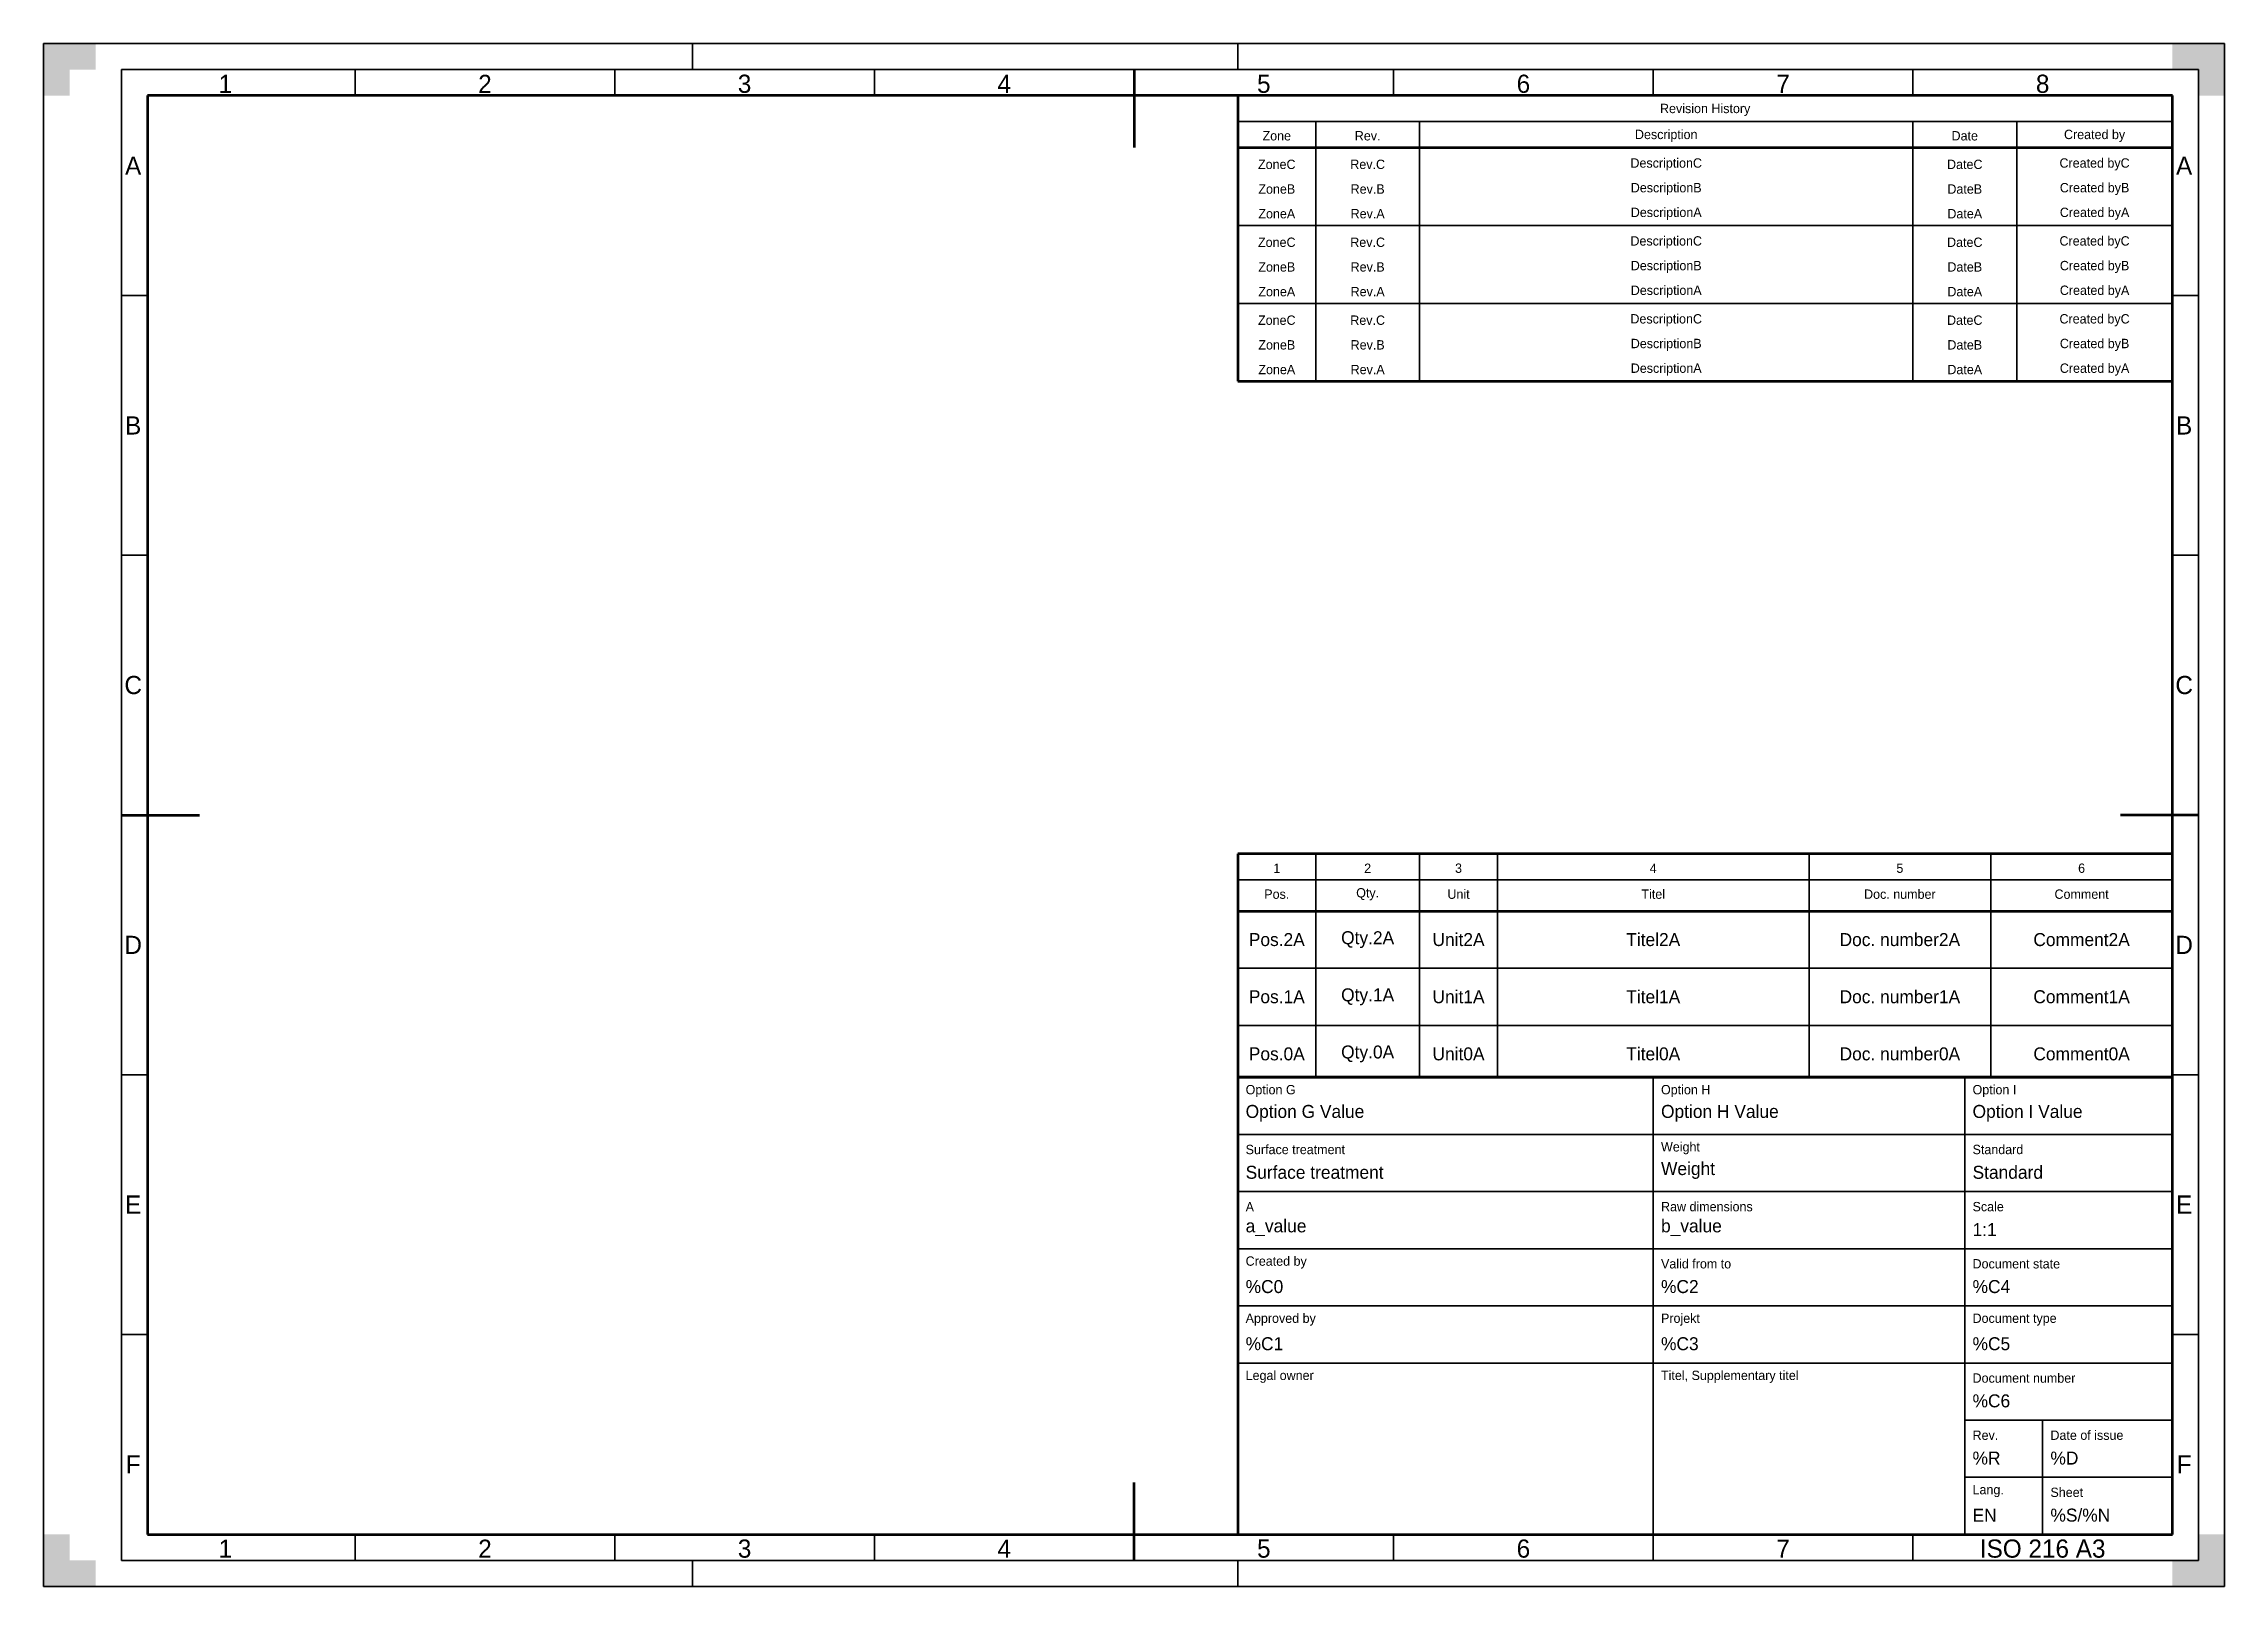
# Model space of a CAD drawing. Header units: millimetres. Extents: x 0 to 420, y 0 to 297.
import ezdxf

# ---------------------------------------------------------------- set-up
doc = ezdxf.new("R2010")
doc.units = ezdxf.units.MM

msp = doc.modelspace()

# ---------------------------------------------------------------- hatches: boundary and pattern name
for points in [[(0, 297), (10, 297), (10, 292), (5, 292), (5, 287), (0, 287), (0, 297)], [(420, 297), (410, 297), (410, 292), (415, 292), (415, 287), (420, 287), (420, 297)], [(0, 0), (10, 0), (10, 5), (5, 5), (5, 10), (0, 10), (0, 0)], [(420, 0), (410, 0), (410, 5), (415, 5), (415, 10), (420, 10), (420, 0)]]:
    msp.add_hatch(color=7).paths.add_polyline_path(points)

# ---------------------------------------------------------------- linework, layer by layer
at = {"color": 7, "lineweight": 35}
for p, q in [((0, 297), (0, 0)), ((420, 297), (0, 297)), ((125, 297), (125, 292)), ((230, 297), (230, 292)), ((420, 0), (420, 297)), ((15, 292), (15, 5)), ((415, 292), (15, 292)), ((60, 292), (60, 287)), ((110, 292), (110, 287)), ((160, 292), (160, 287)), ((260, 292), (260, 287)), ((310, 292), (310, 287)), ((360, 292), (360, 287)), ((415, 5), (415, 292)), ((230, 282), (410, 282)), ((245, 282), (245, 232)), ((265, 282), (265, 232)), ((360, 282), (360, 232)), ((380, 282), (380, 232)), ((230, 277), (410, 277)), ((230, 262), (410, 262)), ((15, 248.5), (20, 248.5)), ((415, 248.5), (410, 248.5)), ((230, 247), (410, 247)), ((15, 198.5), (20, 198.5)), ((415, 198.5), (410, 198.5)), ((245, 141), (245, 98)), ((265, 141), (265, 98)), ((280, 141), (280, 98)), ((340, 141), (340, 98)), ((375, 141), (375, 98)), ((230, 136), (410, 136)), ((230, 119), (410, 119)), ((230, 108), (410, 108)), ((15, 98.5), (20, 98.5)), ((310, 10), (310, 98)), ((370, 10), (370, 98)), ((415, 98.5), (410, 98.5)), ((410, 87), (230, 87)), ((410, 76), (230, 76)), ((410, 65), (230, 65)), ((410, 54), (230, 54)), ((15, 48.5), (20, 48.5)), ((415, 48.5), (410, 48.5)), ((410, 43), (230, 43)), ((410, 32), (370, 32)), ((385, 10), (385, 32)), ((410, 21), (370, 21)), ((60, 5), (60, 10)), ((110, 5), (110, 10)), ((160, 5), (160, 10)), ((260, 5), (260, 10)), ((310, 5), (310, 10)), ((360, 5), (360, 10)), ((15, 5), (415, 5)), ((125, 0), (125, 5)), ((230, 0), (230, 5)), ((0, 0), (420, 0))]:
    msp.add_line(p, q, dxfattribs=at)
at = {"color": 7, "lineweight": 70}
for p, q in [((210, 292), (210, 277)), ((20, 287), (20, 10)), ((410, 287), (20, 287)), ((230, 287), (230, 232)), ((410, 287), (230, 287)), ((410, 10), (410, 287)), ((410, 232), (410, 287)), ((230, 277), (410, 277)), ((230, 232), (410, 232)), ((15, 148.5), (30, 148.5)), ((415, 148.5), (400, 148.5)), ((230, 141), (230, 98)), ((410, 141), (230, 141)), ((410, 98), (410, 141)), ((230, 130), (410, 130)), ((230, 98), (230, 10)), ((410, 98), (230, 98)), ((230, 98), (410, 98)), ((410, 10), (410, 98)), ((210, 5), (210, 20)), ((20, 10), (410, 10)), ((230, 10), (410, 10))]:
    msp.add_line(p, q, dxfattribs=at)

# ---------------------------------------------------------------- texts
at = {"color": 7, "lineweight": 35}
for s, insert, char_height, attachment_point in [('1', (35, 289.25), 3.5, 5), ('2', (85, 289.25), 3.5, 5), ('3', (135, 289.25), 3.5, 5), ('4', (185, 289.25), 3.5, 5), ('5', (235, 289.25), 3.5, 5), ('6', (285, 289.25), 3.5, 5), ('7', (335, 289.25), 3.5, 5), ('8', (385, 289.25), 3.5, 5), ('Revision History', (320, 284.25), 1.8, 5), ('Zone', (237.5, 279.25), 1.8, 5), ('Rev.', (255, 279.25), 1.8, 5), ('Description', (312.5, 279.25), 1.8, 5), ('Date', (370, 279.25), 1.8, 5), ('Created by', (395, 279.25), 1.8, 5), ('A', (17.25, 273.5), 3.5, 5), ('ZoneC', (237.5, 273.75), 1.8, 5), ('Rev.C', (255, 273.75), 1.8, 5), ('DescriptionC', (312.5, 273.75), 1.8, 5), ('DateC', (370, 273.75), 1.8, 5), ('Created byC', (395, 273.75), 1.8, 5), ('A', (412.25, 273.5), 3.5, 5), ('ZoneB', (237.5, 269), 1.8, 5), ('Rev.B', (255, 269), 1.8, 5), ('DescriptionB', (312.5, 269), 1.8, 5), ('DateB', (370, 269), 1.8, 5), ('Created byB', (395, 269), 1.8, 5), ('ZoneA', (237.5, 264.25), 1.8, 5), ('Rev.A', (255, 264.25), 1.8, 5), ('DescriptionA', (312.5, 264.25), 1.8, 5), ('DateA', (370, 264.25), 1.8, 5), ('Created byA', (395, 264.25), 1.8, 5), ('ZoneC', (237.5, 258.75), 1.8, 5), ('Rev.C', (255, 258.75), 1.8, 5), ('DescriptionC', (312.5, 258.75), 1.8, 5), ('DateC', (370, 258.75), 1.8, 5), ('Created byC', (395, 258.75), 1.8, 5), ('ZoneB', (237.5, 254), 1.8, 5), ('Rev.B', (255, 254), 1.8, 5), ('DescriptionB', (312.5, 254), 1.8, 5), ('DateB', (370, 254), 1.8, 5), ('Created byB', (395, 254), 1.8, 5), ('ZoneA', (237.5, 249.25), 1.8, 5), ('Rev.A', (255, 249.25), 1.8, 5), ('DescriptionA', (312.5, 249.25), 1.8, 5), ('DateA', (370, 249.25), 1.8, 5), ('Created byA', (395, 249.25), 1.8, 5), ('ZoneC', (237.5, 243.75), 1.8, 5), ('Rev.C', (255, 243.75), 1.8, 5), ('DescriptionC', (312.5, 243.75), 1.8, 5), ('DateC', (370, 243.75), 1.8, 5), ('Created byC', (395, 243.75), 1.8, 5), ('ZoneB', (237.5, 239), 1.8, 5), ('Rev.B', (255, 239), 1.8, 5), ('DescriptionB', (312.5, 239), 1.8, 5), ('DateB', (370, 239), 1.8, 5), ('Created byB', (395, 239), 1.8, 5), ('DescriptionA', (312.5, 234.25), 1.8, 5), ('Created byA', (395, 234.25), 1.8, 5), ('ZoneA', (237.5, 234.25), 1.8, 5), ('Rev.A', (255, 234.25), 1.8, 5), ('DateA', (370, 234.25), 1.8, 5), ('B', (17.25, 223.5), 3.5, 5), ('B', (412.25, 223.5), 3.5, 5), ('C', (17.25, 173.5), 3.5, 5), ('C', (412.25, 173.5), 3.5, 5), ('1', (237.5, 138.25), 1.8, 5), ('2', (255, 138.25), 1.8, 5), ('3', (272.5, 138.25), 1.8, 5), ('4', (310, 138.25), 1.8, 5), ('5', (357.5, 138.25), 1.8, 5), ('6', (392.5, 138.25), 1.8, 5), ('Qty.', (255, 133.25), 1.8, 5), ('Pos.', (237.5, 133.25), 1.8, 5), ('Unit', (272.5, 133.25), 1.8, 5), ('Titel', (310, 133.25), 1.8, 5), ('Doc. number', (357.5, 133.25), 1.8, 5), ('Comment', (392.5, 133.25), 1.8, 5), ('Qty.2A', (255, 124.5), 2.5, 5), ('D', (17.25, 123.5), 3.5, 5), ('Pos.2A', (237.5, 124.5), 2.5, 5), ('Unit2A', (272.5, 124.5), 2.5, 5), ('Titel2A', (310, 124.5), 2.5, 5), ('Doc. number2A', (357.5, 124.5), 2.5, 5), ('Comment2A', (392.5, 124.5), 2.5, 5), ('D', (412.25, 123.5), 3.5, 5), ('Pos.1A', (237.5, 113.5), 2.5, 5), ('Qty.1A', (255, 113.5), 2.5, 5), ('Unit1A', (272.5, 113.5), 2.5, 5), ('Titel1A', (310, 113.5), 2.5, 5), ('Doc. number1A', (357.5, 113.5), 2.5, 5), ('Comment1A', (392.5, 113.5), 2.5, 5), ('Pos.0A', (237.5, 102.5), 2.5, 5), ('Qty.0A', (255, 102.5), 2.5, 5), ('Unit0A', (272.5, 102.5), 2.5, 5), ('Titel0A', (310, 102.5), 2.5, 5), ('Doc. number0A', (357.5, 102.5), 2.5, 5), ('Comment0A', (392.5, 102.5), 2.5, 5), ('Option G', (231.5, 94.18), 1.8, 7), ('Option H', (311.5, 94.18), 1.8, 7), ('Option I', (371.5, 94.18), 1.8, 7), ('Option G Value', (231.5, 89.43), 2.5, 7), ('Option H Value', (311.5, 89.43), 2.5, 7), ('Option I Value', (371.5, 89.43), 2.5, 7), ('Surface treatment', (231.5, 83.18), 1.8, 7), ('Weight', (311.5, 83.18), 1.8, 7), ('Standard', (371.5, 83.18), 1.8, 7), ('Surface treatment', (231.5, 78.43), 2.5, 7), ('Weight', (311.5, 78.43), 2.5, 7), ('Standard', (371.5, 78.43), 2.5, 7), ('E', (17.25, 73.5), 3.5, 5), ('A', (231.5, 72.18), 1.8, 7), ('Raw dimensions', (311.5, 72.18), 1.8, 7), ('Scale', (371.5, 72.18), 1.8, 7), ('E', (412.25, 73.5), 3.5, 5), ('a_value', (231.5, 67.43), 2.5, 7), ('b_value', (311.5, 67.43), 2.5, 7), ('1:1', (371.5, 67.43), 2.5, 7), ('Created by', (231.5, 61.18), 1.8, 7), ('Valid from to', (311.5, 61.18), 1.8, 7), ('Document state', (371.5, 61.18), 1.8, 7), ('%C0', (231.5, 56.43), 2.5, 7), ('%C2', (311.5, 56.43), 2.5, 7), ('%C4', (371.5, 56.43), 2.5, 7), ('Approved by', (231.5, 50.18), 1.8, 7), ('Projekt', (311.5, 50.18), 1.8, 7), ('Document type', (371.5, 50.18), 1.8, 7), ('%C1', (231.5, 45.43), 2.5, 7), ('%C3', (311.5, 45.43), 2.5, 7), ('%C5', (371.5, 45.43), 2.5, 7), ('Legal owner', (231.5, 39.18), 1.8, 7), ('Titel, Supplementary titel', (311.5, 39.18), 1.8, 7), ('Document number', (371.5, 39.18), 1.8, 7), ('%C6', (371.5, 34.43), 2.5, 7), ('Rev.', (371.5, 28.18), 1.8, 7), ('Date of issue', (386.5, 28.18), 1.8, 7), ('F', (17.25, 23.5), 3.5, 5), ('%R', (371.5, 23.43), 2.5, 7), ('%D', (386.5, 23.43), 2.5, 7), ('F', (412.25, 23.5), 3.5, 5), ('Lang.', (371.5, 17.18), 1.8, 7), ('Sheet', (386.5, 17.18), 1.8, 7), ('EN', (371.5, 12.43), 2.5, 7), ('%S/%N', (386.5, 12.43), 2.5, 7), ('1', (35, 7.25), 3.5, 5), ('2', (85, 7.25), 3.5, 5), ('3', (135, 7.25), 3.5, 5), ('4', (185, 7.25), 3.5, 5), ('5', (235, 7.25), 3.5, 5), ('6', (285, 7.25), 3.5, 5), ('7', (335, 7.25), 3.5, 5), ('ISO 216 A3', (385, 7.25), 3.5, 5)]:
    msp.add_mtext(s, dxfattribs=dict(at, insert=insert, char_height=char_height, attachment_point=attachment_point))

doc.saveas('drawing.dxf')
